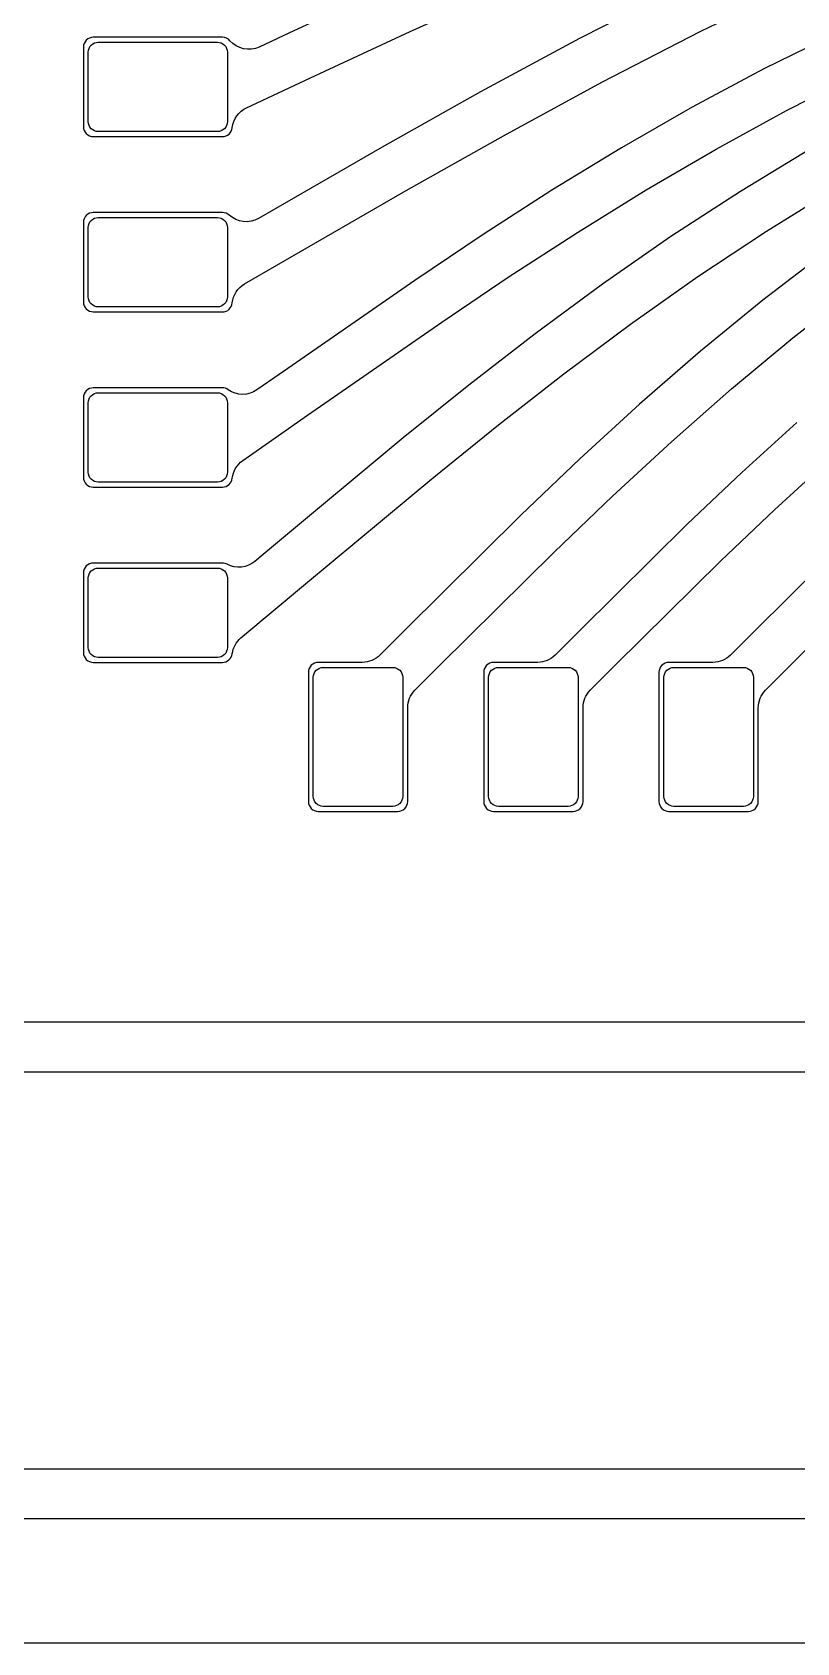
# Model space of a CAD drawing. Header units: millimetres. Extents: x 0 to 20, y 0 to 10.
# Drawn here: x 1.87 to 3.409, y 0 to 3.244 of the extents above; entities that cross this region are included whole.
import ezdxf

# ---------------------------------------------------------------- set-up
doc = ezdxf.new("R2010")
doc.units = ezdxf.units.MM
doc.header["$MEASUREMENT"] = 0
for name, color, linetype in [('Etch Layer 1', 10, 'Continuous'), ('Etch Layer 2', 112, 'Continuous'), ('Metal Layer 1', 52, 'Continuous')]:
    doc.layers.add(name, color=color, linetype=linetype)

msp = doc.modelspace()

# ---------------------------------------------------------------- linework, layer by layer
msp.add_lwpolyline([(20, 10), (0, 10), (0, 0), (20, 0)], close=True)
at = {"layer": 'Etch Layer 1'}
for points in [[(3.6715, 0.35), (0.45, 0.35, -0.414214), (0.35, 0.45), (0.35, 4.375, -0.414214), (0.45, 4.475), (0.75, 4.475), (0.75, 4.575), (0.35, 4.575, 0.414214), (0.25, 4.475), (0.25, 0.35, 0.414214), (0.35, 0.25), (3.7715, 0.25, 0.414214)], [(3.7715, 1.25), (1.35, 1.25, -0.414214), (1.25, 1.35), (1.25, 4.475, 0.414214), (1.15, 4.575), (0.75, 4.575), (0.75, 4.475), (1.05, 4.475, -0.414214), (1.15, 4.375), (1.15, 1.35, 0.414214), (1.35, 1.15), (3.6715, 1.15, -0.414214)]]:
    msp.add_lwpolyline(points, format="xyb", dxfattribs=at)
at = {"layer": 'Etch Layer 2'}
for points in [[(3.6715, 0.35), (0.45, 0.35, -0.414214), (0.35, 0.45), (0.35, 4.375, -0.414214), (0.45, 4.475), (0.75, 4.475), (0.75, 4.575), (0.35, 4.575, 0.414214), (0.25, 4.475), (0.25, 0.35, 0.414214), (0.35, 0.25), (3.7715, 0.25, 0.414214)], [(3.7715, 1.25), (1.35, 1.25, -0.414214), (1.25, 1.35), (1.25, 4.475, 0.414214), (1.15, 4.575), (0.75, 4.575), (0.75, 4.475), (1.05, 4.475, -0.414214), (1.15, 4.375), (1.15, 1.35, 0.414214), (1.35, 1.15), (3.6715, 1.15, -0.414214)]]:
    msp.add_lwpolyline(points, format="xyb", dxfattribs=at)
for points in [[(2.2625, 3.0635, -0.414214), (2.2425, 3.0435), (2.0025, 3.0435, -0.414214), (1.9825, 3.0635), (1.9825, 3.2035, -0.414214), (2.0025, 3.2235), (2.2425, 3.2235, -0.414214), (2.2625, 3.2035)], [(2.2625, 2.7105, -0.414214), (2.2425, 2.6905), (2.0025, 2.6905, -0.414214), (1.9825, 2.7105), (1.9825, 2.8505, -0.414214), (2.0025, 2.8705), (2.2425, 2.8705, -0.414214), (2.2625, 2.8505)], [(2.2625, 2.3575, -0.414214), (2.2425, 2.3375), (2.0025, 2.3375, -0.414214), (1.9825, 2.3575), (1.9825, 2.4975, -0.414214), (2.0025, 2.5175), (2.2425, 2.5175, -0.414214), (2.2625, 2.4975)], [(2.2625, 2.0045, -0.414214), (2.2425, 1.9845), (2.0025, 1.9845, -0.414214), (1.9825, 2.0045), (1.9825, 2.1445, -0.414214), (2.0025, 2.1645), (2.2425, 2.1645, -0.414214), (2.2625, 2.1445)], [(2.4555, 1.6845, -0.414214), (2.4355, 1.7045), (2.4355, 1.9445, -0.414214), (2.4555, 1.9645), (2.5955, 1.9645, -0.414214), (2.6155, 1.9445), (2.6155, 1.7045, -0.414214), (2.5955, 1.6845)], [(2.8085, 1.6845, -0.414214), (2.7885, 1.7045), (2.7885, 1.9445, -0.414214), (2.8085, 1.9645), (2.9485, 1.9645, -0.414214), (2.9685, 1.9445), (2.9685, 1.7045, -0.414214), (2.9485, 1.6845)], [(3.1615, 1.6845, -0.414214), (3.1415, 1.7045), (3.1415, 1.9445, -0.414214), (3.1615, 1.9645), (3.3015, 1.9645, -0.414214), (3.3215, 1.9445), (3.3215, 1.7045, -0.414214), (3.3015, 1.6845)]]:
    msp.add_lwpolyline(points, format="xyb", close=True, dxfattribs=at)
at = {"layer": 'Metal Layer 1'}
for points in [[(3.4111, 3.6771), (3.2035, 3.6001), (2.9976, 3.5169), (2.7932, 3.4284), (2.59, 3.3363), (2.3873, 3.2422), (2.3266, 3.2139, -0.335635), (2.2676, 3.2266, 0.2181), (2.2525, 3.2335), (1.9925, 3.2335, 0.414214), (1.9725, 3.2135), (1.9725, 3.0535, 0.414214), (1.9925, 3.0335), (2.2525, 3.0335, 0.384365), (2.2724, 3.0514, -0.263745), (2.301, 3.0916), (2.4296, 3.1516), (2.6306, 3.245), (2.8323, 3.3367), (3.0349, 3.4253), (3.239, 3.5094), (3.4448, 3.588)], [(3.5834, 3.5184), (3.3768, 3.4297), (3.1729, 3.3336), (2.9716, 3.2311), (2.7723, 3.1235), (2.5744, 3.0121), (2.3774, 2.8988), (2.325, 2.8686, -0.328707), (2.2661, 2.8752, 0.188881), (2.2525, 2.8805), (1.9925, 2.8805, 0.414214), (1.9725, 2.8605), (1.9725, 2.7005, 0.414214), (1.9925, 2.6805), (2.2525, 2.6805, 0.386022), (2.2724, 2.6986, -0.242068), (2.2972, 2.737), (2.4274, 2.8122), (2.6227, 2.9246), (2.8187, 3.0353), (3.0161, 3.1428), (3.2155, 3.2459), (3.4172, 3.3433)], [(3.4884, 3.2413), (3.3423, 3.1696), (3.1983, 3.0927), (3.0562, 3.0111), (2.916, 2.9253), (2.7772, 2.836), (2.6396, 2.7438), (2.3667, 2.5545), (2.3221, 2.5233, -0.319242), (2.2642, 2.5237, 0.157584), (2.2525, 2.5275), (1.9925, 2.5275, 0.414214), (1.9725, 2.5075), (1.9725, 2.3475, 0.414214), (1.9925, 2.3275), (2.2525, 2.3275, 0.383781), (2.2724, 2.3454, -0.217046), (2.2934, 2.3811), (2.4241, 2.4726), (2.6941, 2.66), (2.8301, 2.7515), (2.9673, 2.8405), (3.106, 2.9263), (3.2463, 3.0083), (3.3885, 3.086), (3.5328, 3.1591)], [(3.4381, 3.0092), (3.2953, 2.9232), (3.1552, 2.832), (3.0175, 2.7362), (2.8821, 2.6362), (2.7486, 2.5327), (2.6166, 2.4265), (2.3553, 2.2092), (2.3178, 2.1778, -0.307253), (2.262, 2.1721, 0.124198), (2.2525, 2.1745), (1.9925, 2.1745, 0.414214), (1.9725, 2.1545), (1.9725, 1.9945, 0.414214), (1.9925, 1.9745), (2.2525, 1.9745, 0.376598), (2.2723, 1.9919, -0.1878), (2.2898, 2.0237), (2.4195, 2.1326), (2.6779, 2.3476), (2.8083, 2.4529), (2.9402, 2.5557), (3.0739, 2.6555), (3.2097, 2.7515), (3.3479, 2.8433), (3.4886, 2.9304)], [(3.4686, 2.802), (3.3403, 2.7042), (3.215, 2.6015), (3.0923, 2.4946), (2.972, 2.3842), (2.8535, 2.2709), (2.6196, 2.0394), (2.5694, 1.9891, -0.198912), (2.5341, 1.9745), (2.4455, 1.9745, 0.414214), (2.4255, 1.9545), (2.4255, 1.6945, 0.414214), (2.4455, 1.6745), (2.6055, 1.6745, 0.414214), (2.6255, 1.6945), (2.6255, 1.8831, -0.198912), (2.6401, 1.9184), (2.6904, 1.9686), (2.9211, 2.1973), (3.038, 2.3094), (3.1567, 2.419), (3.2775, 2.5253), (3.4009, 2.6279), (3.5271, 2.726)], [(3.4093, 2.4575), (3.298, 2.3567), (3.1885, 2.2527), (2.9726, 2.0394), (2.9224, 1.9891, -0.198912), (2.8871, 1.9745), (2.7985, 1.9745, 0.414214), (2.7785, 1.9545), (2.7785, 1.6945, 0.414214), (2.7985, 1.6745), (2.9585, 1.6745, 0.414214), (2.9785, 1.6945), (2.9785, 1.8831, -0.198912), (2.9931, 1.9184), (3.0434, 1.9686), (3.256, 2.179), (3.3638, 2.2817), (3.4734, 2.3815)], [(3.5244, 2.236), (3.3256, 2.0394), (3.2754, 1.9891, -0.198912), (3.2401, 1.9745), (3.1515, 1.9745, 0.414214), (3.1315, 1.9545), (3.1315, 1.6945, 0.414214), (3.1515, 1.6745), (3.3115, 1.6745, 0.414214), (3.3315, 1.6945), (3.3315, 1.8831, -0.198912), (3.3461, 1.9184), (3.3964, 1.9686), (3.5919, 2.1623)]]:
    msp.add_lwpolyline(points, format="xyb", dxfattribs=at)

doc.saveas('drawing.dxf')
